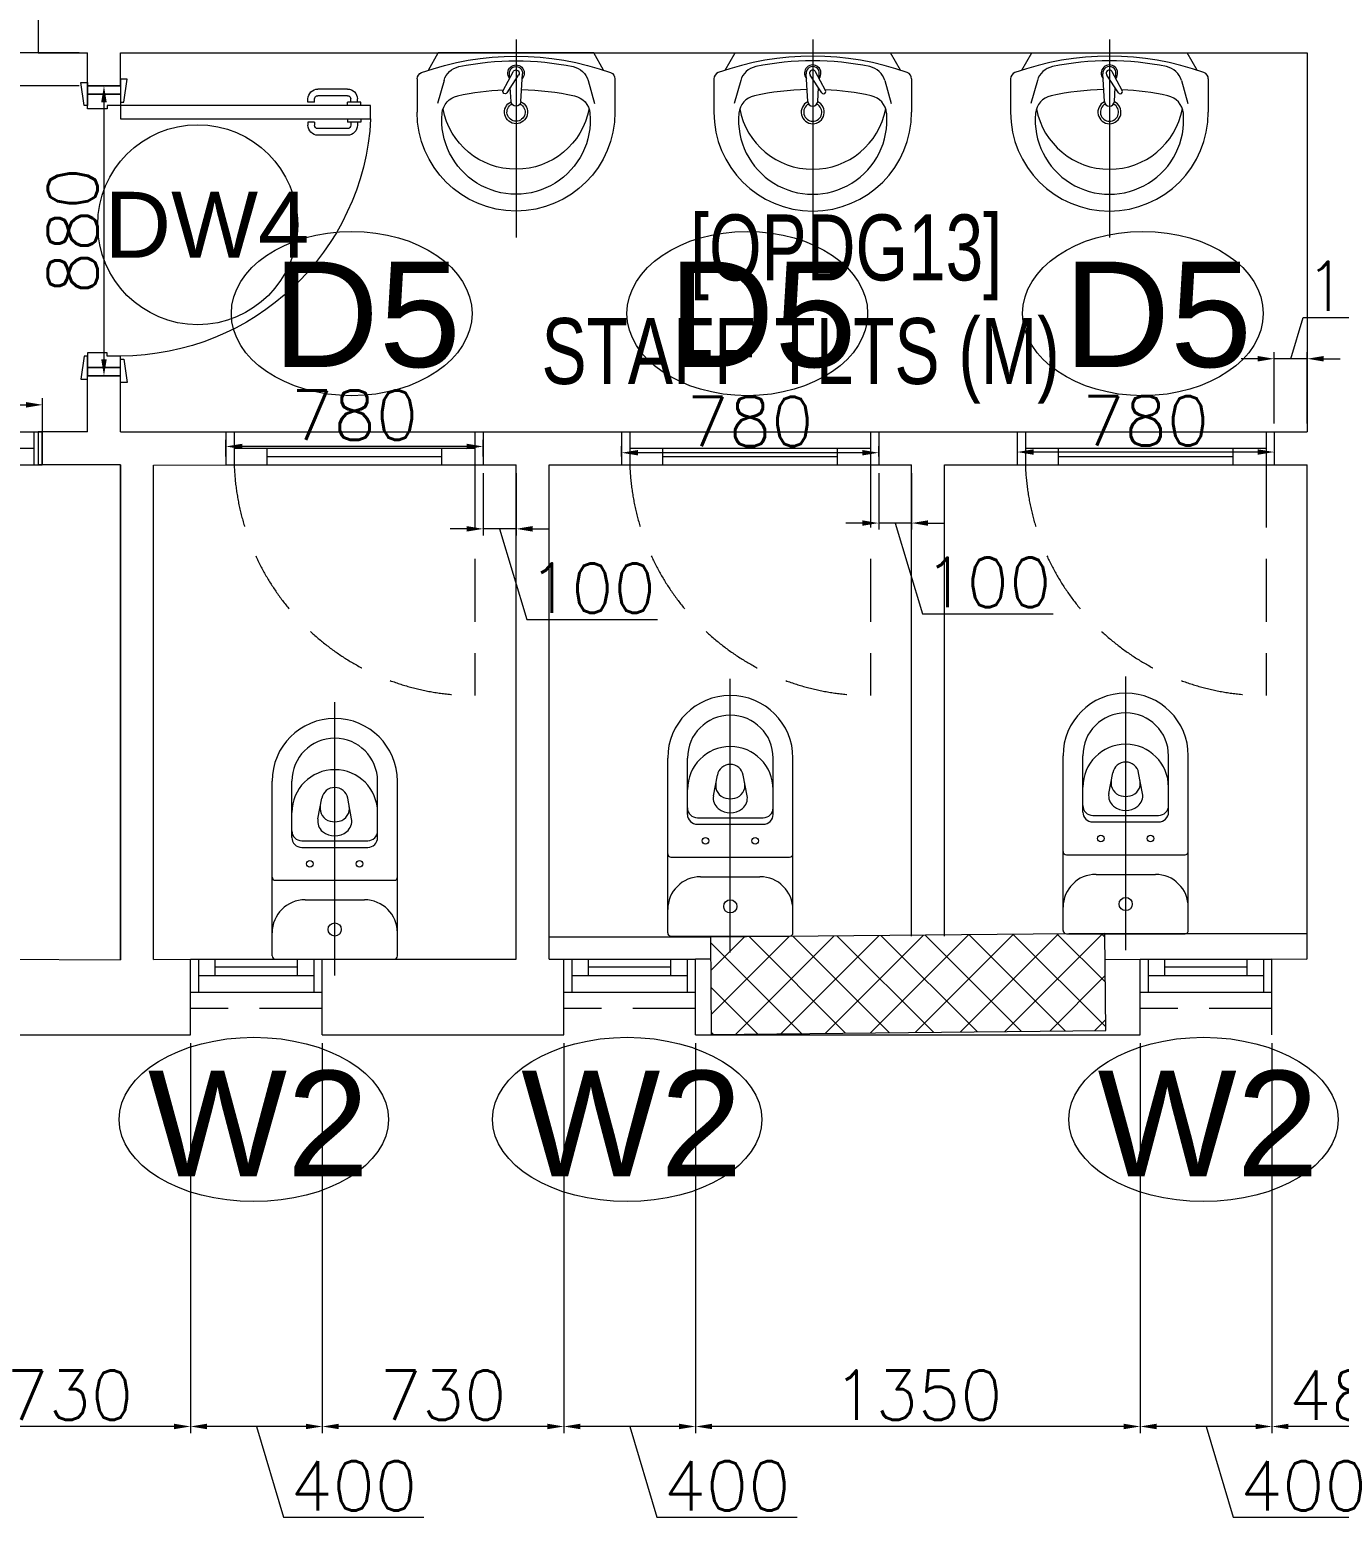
# Model space of a CAD drawing. Header units: millimetres. Extents: x -2143172 to 5255, y -610845 to 279739.
# Drawn here: x -1171539 to -1167567, y -596085 to -591568 of the extents above; entities that cross this region are included whole.
import ezdxf

# ---------------------------------------------------------------- set-up
doc = ezdxf.new("R2010")
doc.units = ezdxf.units.MM
doc.header["$LTSCALE"] = 30
doc.linetypes.add('HIDDEN', pattern=[9.525, 6.35, -3.175])
doc.linetypes.add('HIDDEN2', pattern=[0.1875, 0.125, -0.0625])
doc.layers.get('0').update_dxf_attribs({"lineweight": 5})
doc.layers.get('Defpoints').update_dxf_attribs({"lineweight": 5})
for name, color, linetype, lineweight in [('72_EGR_BASE_TEXT', 7, 'Continuous', 5), ('Al door tag', 4, 'Continuous', 5), ('Al Window tag', 5, 'Continuous', 5), ('Aluminum', 7, 'Continuous', 5), ('C-HYDR-CTCH', 6, 'Continuous', 5), ('dims.', 152, 'Continuous', 5), ('DTAG', 20, 'Continuous', 9), ('Hatch', 252, 'Continuous', 5), ('New Aluminium', 250, 'Continuous', 5), ('Proj', 7, 'HIDDEN2', 5), ('SANIT', 250, 'Continuous', 5), ('Structure', 20, 'Continuous', 5), ('Walls', 32, 'Continuous', 5)]:
    doc.layers.add(name, color=color, linetype=linetype, lineweight=lineweight)
doc.layers.add('Wooden Joinery', color=7, linetype='Continuous', lineweight=5, true_color=0x521300)
doc.styles.add('SIMPLEX', font='SIMPLEX.shx', dxfattribs={"height": 150})
doc.styles.add('TTLB-A0-JeddahDP$0$swis721', font='swiss.ttf')
doc.styles.add('X3G_ENTITY_258862', font='swisscl.ttf', dxfattribs={"height": 200})
doc.styles.add('X3G_ENTITY_25890A', font='swisscl.ttf', dxfattribs={"height": 200})
doc.dimstyles.new('Buk', dxfattribs={"dimtxt": 150, "dimasz": 50, "dimexe": 20, "dimexo": 25, "dimgap": 20, "dimtad": 1, "dimdec": 0, "dimrnd": 5, "dimdsep": 46, "dimtxsty": 'SIMPLEX', "dimcen": 0, "dimdle": 20, "dimclrd": 256, "dimclre": 256, "dimclrt": 256, "dimadec": 0, "dimazin": 0, "dimtfac": 0.0075, "dimtdec": 0, "dimtmove": 1, "dimatfit": 2, "dimldrblk": 'ARCHTICK', "dimfxl": 1, "dimtolj": 1, "dimtzin": 0, "dimlwd": -1, "dimlwe": -1, "dimarcsym": 0})

# ---------------------------------------------------------------- blocks, each defined once
blk = doc.blocks.new('WC manta')
at = {"layer": 'SANIT'}
for p, q in [((-0.12, 0.19), (0.41, 0.19)), ((-0.13, 0.18), (-0.13, -0.18)), ((0.109, 0.18), (0.109, -0.18)), ((0.209, 0.1), (0.209, -0.1)), ((0.229, 0.1), (0.229, -0.1)), ((0.239, 0.13), (0.41, 0.13)), ((0.05, 0.09), (0.05, -0.09)), ((0.2955, 0.051), (0.3581, 0.0393)), ((-0.18, 0), (0.65, 0)), ((0.2955, -0.051), (0.3581, -0.0393)), ((0.239, -0.13), (0.41, -0.13)), ((-0.12, -0.19), (0.41, -0.19))]:
    blk.add_line(p, q, dxfattribs=at)
for centre, radius in [((0.159, 0.0752), 0.01), ((-0.04, 0), 0.02), ((0.159, -0.0753), 0.01)]:
    blk.add_circle(centre, radius, dxfattribs=at)
for centre, radius, start, end in [((-0.12, 0.18), 0.01, 90, 180), ((-0.05, 0.09), 0.1, 0, 90), ((0.119, 0.18), 0.01, 90, 180), ((0.41, 0), 0.19, 270, 90), ((0.239, 0.1), 0.03, 90, 180), ((0.259, 0.1), 0.03, 90, 180), ((0.3147, 0), 0.13, 270, 90), ((0.41, 0), 0.13, 270, 90), ((0.2882, 0.0117), 0.04, 79.4289, 141.525), ((0.3029, 0), 0.0588, 141.525, 218.475), ((0.3454, 0), 0.0588, 166.4176, 193.5824), ((0.3271, 0.0044), 0.04, 79.4289, 166.4176), ((0.3507, 0), 0.04, 280.5711, 79.4289), ((0.2882, -0.0117), 0.04, 218.475, 280.5711), ((0.3271, -0.0044), 0.04, 193.5824, 280.5711), ((-0.05, -0.09), 0.1, 270, 0), ((0.239, -0.1), 0.03, 180, 270), ((0.259, -0.1), 0.03, 180, 270), ((-0.12, -0.18), 0.01, 180, 270), ((0.119, -0.18), 0.01, 180, 270)]:
    blk.add_arc(centre, radius, start, end, dxfattribs=at)
blk = doc.blocks.new('lav-manta 60')
at = {"layer": 'SANIT'}
for p, q in [((-0.2658, -0.0529), (-0.2358, 0)), ((-0.2358, 0), (0.2358, 0)), ((0, 0.04), (0, -0.56)), ((0.2658, -0.0529), (0.2358, 0)), ((-0.3, -0.0789), (-0.3, -0.18)), ((-0.2185, -0.0841), (-0.2383, -0.1537)), ((-0.015, -0.1473), (-0.0199, -0.064)), ((0.0274, -0.121), (-0.0078, -0.0673)), ((0.0389, -0.1142), (0.0087, -0.0575)), ((0.0191, -0.077), (0.0199, -0.064)), ((0.2185, -0.0841), (0.2383, -0.1537)), ((0.3, -0.0789), (0.3, -0.18)), ((0.015, -0.1473), (0.0174, -0.1057))]:
    blk.add_line(p, q, dxfattribs=at)
for centre, radius, start, end in [((0, -0.8557), 0.8457, 70.1771, 109.8229), ((-0.1608, -0.1006), 0.06, 101.8086, 164.0794), ((0, -0.8696), 0.8457, 78.1914, 101.8086), ((0, -0.0617), 0.025, 320.7474, 220.368), ((0, -0.0617), 0.02, 353.2671, 186.682), ((0.1608, -0.1006), 0.06, 15.9206, 78.1914), ((-0.28, -0.0789), 0.02, 109.8229, 180), ((0, -0.0617), 0.00966, 25.4127, 215.9577), ((0.28, -0.0789), 0.02, 0, 70.1771), ((-0.1645, -0.189), 0.06, 102.0883, 174.8142), ((0, -0.9572), 0.8457, 91.1572, 102.0883), ((0, -0.9572), 0.8457, 88.5486, 88.844), ((0.0332, -0.1176), 0.00666, 210.6852, 30.6852), ((0, -0.9572), 0.8457, 77.9117, 87.4274), ((0.1645, -0.189), 0.06, 5.1858, 77.9117), ((0, -0.18), 0.3, 180, 0), ((0, -0.1282), 0.2252, 190.6097, 349.3903), ((0, -0.18), 0.035, 115.3106, 64.6894), ((0, -0.18), 0.0275, 117.1496, 62.8504), ((0, -0.1473), 0.015, 180, 0), ((0, -0.2039), 0.2252, 174.8142, 5.1858)]:
    blk.add_arc(centre, radius, start, end, dxfattribs=at)
blk = doc.blocks.new('*D401')
at = {"layer": 'Defpoints', "color": 0, "transparency": 16777216}
for p in [(-1171364, -591638.1), (-1171612.9, -591738.1), (-1171364, -591738.1)]:
    blk.add_point(p, dxfattribs=at)
at = {"layer": 'dims.', "transparency": 16777216}
for p, q in [((-1171737.9, -591650.6), (-1171737.9, -591253.5)), ((-1171612.9, -591588.1), (-1171612.9, -591538.1)), ((-1171612.9, -591638.1), (-1171612.9, -591738.1)), ((-1171612.9, -591638.1), (-1171612.9, -591738.1)), ((-1171612.9, -591688.1), (-1171737.9, -591650.6)), ((-1171612.9, -591788.1), (-1171612.9, -591838.1))]:
    blk.add_line(p, q, dxfattribs=at)
at = {"layer": 'dims.', "linetype": 'Continuous', "transparency": 16777216}
for p, q in [((-1171389, -591638.1), (-1171632.9, -591638.1)), ((-1171389, -591738.1), (-1171632.9, -591738.1))]:
    blk.add_line(p, q, dxfattribs=at)
at = {"layer": 'dims.', "transparency": 16777216}
for points in [[(-1171621.2, -591588.1), (-1171604.6, -591588.1), (-1171612.9, -591638.1)], [(-1171621.2, -591788.1), (-1171604.6, -591788.1), (-1171612.9, -591738.1)]]:
    blk.add_solid(points, dxfattribs=at)
at = {"layer": 'dims.', "transparency": 16777216, "insert": (-1171832.9, -591452.1), "char_height": 150, "attachment_point": 5, "rotation": 90, "style": 'SIMPLEX'}
blk.add_mtext('\\A1;100', dxfattribs=at)
blk = doc.blocks.new('_ArchTick')
at = {"color": 0, "linetype": 'ByBlock', "const_width": 0.15}
blk.add_lwpolyline([(-0.5, -0.5), (0.5, 0.5)], dxfattribs=at)
blk = doc.blocks.new('*D402')
at = {"layer": 'Defpoints', "color": 0, "transparency": 16777216}
for p in [(-1171314, -591738.1), (-1171314, -592618.1), (-1171314, -592618.1)]:
    blk.add_point(p, dxfattribs=at)
at = {"layer": 'dims.', "linetype": 'Continuous', "transparency": 16777216}
for p, q in [((-1171339, -591738.1), (-1171334, -591738.1)), ((-1171339, -592618.1), (-1171334, -592618.1))]:
    blk.add_line(p, q, dxfattribs=at)
at = {"layer": 'dims.', "transparency": 16777216}
blk.add_line((-1171314, -591788.1), (-1171314, -592568.1), dxfattribs=at)
for points in [[(-1171322.4, -591788.1), (-1171305.7, -591788.1), (-1171314, -591738.1)], [(-1171322.4, -592568.1), (-1171305.7, -592568.1), (-1171314, -592618.1)]]:
    blk.add_solid(points, dxfattribs=at)
at = {"layer": 'dims.', "transparency": 16777216, "insert": (-1171409, -592178.1), "char_height": 150, "attachment_point": 5, "rotation": 90, "style": 'SIMPLEX'}
blk.add_mtext('\\A1;880', dxfattribs=at)
blk = doc.blocks.new('*D412')
at = {"layer": 'Defpoints', "color": 0, "transparency": 16777216}
for p in [(-1171500.1, -592706.2), (-1172480.1, -592838.1), (-1171500.1, -592838.1)]:
    blk.add_point(p, dxfattribs=at)
at = {"layer": 'dims.', "linetype": 'Continuous', "transparency": 16777216}
for p, q in [((-1172480.1, -592813.1), (-1172480.1, -592686.2)), ((-1171500.1, -592813.1), (-1171500.1, -592686.2))]:
    blk.add_line(p, q, dxfattribs=at)
at = {"layer": 'dims.', "transparency": 16777216}
blk.add_line((-1172430.1, -592706.2), (-1171550.1, -592706.2), dxfattribs=at)
for points in [[(-1172430.1, -592697.9), (-1172430.1, -592714.6), (-1172480.1, -592706.2)], [(-1171550.1, -592697.9), (-1171550.1, -592714.6), (-1171500.1, -592706.2)]]:
    blk.add_solid(points, dxfattribs=at)
at = {"layer": 'dims.', "transparency": 16777216, "insert": (-1171990.1, -592611.2), "char_height": 150, "attachment_point": 5, "style": 'SIMPLEX'}
blk.add_mtext('\\A1;980', dxfattribs=at)
blk = doc.blocks.new('*D415')
at = {"layer": 'Defpoints', "color": 0, "transparency": 16777216}
for p in [(-1167764, -592566.4), (-1167764, -592788.1), (-1167664, -592788.1)]:
    blk.add_point(p, dxfattribs=at)
at = {"layer": 'dims.', "transparency": 16777216}
for p, q in [((-1167714, -592566.4), (-1167676.5, -592441.4)), ((-1167676.5, -592441.4), (-1167279.4, -592441.4)), ((-1167814, -592566.4), (-1167864, -592566.4)), ((-1167664, -592566.4), (-1167764, -592566.4)), ((-1167664, -592566.4), (-1167764, -592566.4)), ((-1167614, -592566.4), (-1167564, -592566.4))]:
    blk.add_line(p, q, dxfattribs=at)
at = {"layer": 'dims.', "linetype": 'Continuous', "transparency": 16777216}
for p, q in [((-1167764, -592763.1), (-1167764, -592546.4)), ((-1167664, -592763.1), (-1167664, -592546.4))]:
    blk.add_line(p, q, dxfattribs=at)
at = {"layer": 'dims.', "transparency": 16777216}
for points in [[(-1167814, -592558.1), (-1167814, -592574.7), (-1167764, -592566.4)], [(-1167614, -592558.1), (-1167614, -592574.7), (-1167664, -592566.4)]]:
    blk.add_solid(points, dxfattribs=at)
at = {"layer": 'dims.', "transparency": 16777216, "insert": (-1167478, -592346.4), "char_height": 150, "attachment_point": 5, "style": 'SIMPLEX'}
blk.add_mtext('\\A1;100', dxfattribs=at)
blk = doc.blocks.new('*D416')
at = {"layer": 'Defpoints', "color": 0, "transparency": 16777216}
for p in [(-1168544, -592788.1), (-1167764, -592788.1), (-1168544, -592849.5)]:
    blk.add_point(p, dxfattribs=at)
at = {"layer": 'dims.', "linetype": 'Continuous', "transparency": 16777216}
for p, q in [((-1168544, -592813.1), (-1168544, -592869.5)), ((-1167764, -592813.1), (-1167764, -592869.5))]:
    blk.add_line(p, q, dxfattribs=at)
at = {"layer": 'dims.', "transparency": 16777216}
blk.add_line((-1167814, -592849.5), (-1168494, -592849.5), dxfattribs=at)
for points in [[(-1168494, -592841.1), (-1168494, -592857.8), (-1168544, -592849.5)], [(-1167814, -592841.1), (-1167814, -592857.8), (-1167764, -592849.5)]]:
    blk.add_solid(points, dxfattribs=at)
at = {"layer": 'dims.', "transparency": 16777216, "insert": (-1168154, -592754.5), "char_height": 150, "attachment_point": 5, "style": 'SIMPLEX'}
blk.add_mtext('\\A1;780', dxfattribs=at)
blk = doc.blocks.new('*D417')
at = {"layer": 'Defpoints', "color": 0, "transparency": 16777216}
for p in [(-1168964, -592888.1), (-1168864, -592888.1), (-1168964, -593065)]:
    blk.add_point(p, dxfattribs=at)
at = {"layer": 'dims.', "linetype": 'Continuous', "transparency": 16777216}
for p, q in [((-1168964, -592913.1), (-1168964, -593085)), ((-1168864, -592913.1), (-1168864, -593085))]:
    blk.add_line(p, q, dxfattribs=at)
at = {"layer": 'dims.', "transparency": 16777216}
for p, q in [((-1169014, -593065), (-1169064, -593065)), ((-1168864, -593065), (-1168964, -593065)), ((-1168864, -593065), (-1168964, -593065)), ((-1168914, -593065), (-1168831.5, -593340)), ((-1168814, -593065), (-1168764, -593065)), ((-1168831.5, -593340), (-1168434.4, -593340))]:
    blk.add_line(p, q, dxfattribs=at)
for points in [[(-1169014, -593056.6), (-1169014, -593073.3), (-1168964, -593065)], [(-1168814, -593056.6), (-1168814, -593073.3), (-1168864, -593065)]]:
    blk.add_solid(points, dxfattribs=at)
at = {"layer": 'dims.', "transparency": 16777216, "insert": (-1168633, -593245), "char_height": 150, "attachment_point": 5, "style": 'SIMPLEX'}
blk.add_mtext('\\A1;100', dxfattribs=at)
blk = doc.blocks.new('*D418')
at = {"layer": 'Defpoints', "color": 0, "transparency": 16777216}
for p in [(-1169744, -592851.6), (-1169744, -592888.1), (-1168964, -592888.1)]:
    blk.add_point(p, dxfattribs=at)
at = {"layer": 'dims.', "linetype": 'Continuous', "transparency": 16777216}
for p, q in [((-1169744, -592863.1), (-1169744, -592831.6)), ((-1168964, -592863.1), (-1168964, -592831.6))]:
    blk.add_line(p, q, dxfattribs=at)
at = {"layer": 'dims.', "transparency": 16777216}
blk.add_line((-1169014, -592851.6), (-1169694, -592851.6), dxfattribs=at)
for points in [[(-1169694, -592843.3), (-1169694, -592859.9), (-1169744, -592851.6)], [(-1169014, -592843.3), (-1169014, -592859.9), (-1168964, -592851.6)]]:
    blk.add_solid(points, dxfattribs=at)
at = {"layer": 'dims.', "transparency": 16777216, "insert": (-1169354, -592756.6), "char_height": 150, "attachment_point": 5, "style": 'SIMPLEX'}
blk.add_mtext('\\A1;780', dxfattribs=at)
blk = doc.blocks.new('*D419')
at = {"layer": 'Defpoints', "color": 0, "transparency": 16777216}
for p in [(-1170164, -592888.1), (-1170064, -592888.1), (-1170164, -593082.6)]:
    blk.add_point(p, dxfattribs=at)
at = {"layer": 'dims.', "linetype": 'Continuous', "transparency": 16777216}
for p, q in [((-1170164, -592913.1), (-1170164, -593102.6)), ((-1170064, -592913.1), (-1170064, -593102.6))]:
    blk.add_line(p, q, dxfattribs=at)
at = {"layer": 'dims.', "transparency": 16777216}
for p, q in [((-1170214, -593082.6), (-1170264, -593082.6)), ((-1170064, -593082.6), (-1170164, -593082.6)), ((-1170064, -593082.6), (-1170164, -593082.6)), ((-1170114, -593082.6), (-1170031.5, -593357.6)), ((-1170014, -593082.6), (-1169964, -593082.6)), ((-1170031.5, -593357.6), (-1169634.4, -593357.6))]:
    blk.add_line(p, q, dxfattribs=at)
for points in [[(-1170214, -593074.2), (-1170214, -593090.9), (-1170164, -593082.6)], [(-1170014, -593074.2), (-1170014, -593090.9), (-1170064, -593082.6)]]:
    blk.add_solid(points, dxfattribs=at)
at = {"layer": 'dims.', "transparency": 16777216, "insert": (-1169833, -593262.6), "char_height": 150, "attachment_point": 5, "style": 'SIMPLEX'}
blk.add_mtext('\\A1;100', dxfattribs=at)
blk = doc.blocks.new('*D420')
at = {"layer": 'Defpoints', "color": 0, "transparency": 16777216}
for p in [(-1170944, -592832.6), (-1170944, -592888.1), (-1170164, -592888.1)]:
    blk.add_point(p, dxfattribs=at)
at = {"layer": 'dims.', "linetype": 'Continuous', "transparency": 16777216}
for p, q in [((-1170944, -592863.1), (-1170944, -592812.6)), ((-1170164, -592863.1), (-1170164, -592812.6))]:
    blk.add_line(p, q, dxfattribs=at)
at = {"layer": 'dims.', "transparency": 16777216}
blk.add_line((-1170214, -592832.6), (-1170894, -592832.6), dxfattribs=at)
for points in [[(-1170894, -592824.3), (-1170894, -592840.9), (-1170944, -592832.6)], [(-1170214, -592824.3), (-1170214, -592840.9), (-1170164, -592832.6)]]:
    blk.add_solid(points, dxfattribs=at)
at = {"layer": 'dims.', "transparency": 16777216, "insert": (-1170554, -592737.6), "char_height": 150, "attachment_point": 5, "style": 'SIMPLEX'}
blk.add_mtext('\\A1;780', dxfattribs=at)
blk = doc.blocks.new('*D810')
at = {"layer": 'Defpoints', "color": 0, "transparency": 16777216}
for p in [(-1167770.9, -594618.1), (-1167284, -594618.1), (-1167770.9, -595806.4)]:
    blk.add_point(p, dxfattribs=at)
at = {"layer": 'dims.', "linetype": 'Continuous', "transparency": 16777216}
for p, q in [((-1167770.9, -594643.1), (-1167770.9, -595826.4)), ((-1167284, -594643.1), (-1167284, -595826.4))]:
    blk.add_line(p, q, dxfattribs=at)
at = {"layer": 'dims.', "transparency": 16777216}
blk.add_line((-1167334, -595806.4), (-1167720.9, -595806.4), dxfattribs=at)
for points in [[(-1167720.9, -595798.1), (-1167720.9, -595814.7), (-1167770.9, -595806.4)], [(-1167334, -595798.1), (-1167334, -595814.7), (-1167284, -595806.4)]]:
    blk.add_solid(points, dxfattribs=at)
at = {"layer": 'dims.', "transparency": 16777216, "insert": (-1167527.5, -595711.4), "char_height": 150, "attachment_point": 5, "style": 'SIMPLEX'}
blk.add_mtext('\\A1;485', dxfattribs=at)
blk = doc.blocks.new('*D811')
at = {"layer": 'Defpoints', "color": 0, "transparency": 16777216}
for p in [(-1168170.9, -594618.1), (-1167770.9, -594618.1), (-1168170.9, -595806.4)]:
    blk.add_point(p, dxfattribs=at)
at = {"layer": 'dims.', "linetype": 'Continuous', "transparency": 16777216}
for p, q in [((-1168170.9, -594643.1), (-1168170.9, -595826.4)), ((-1167770.9, -594643.1), (-1167770.9, -595826.4))]:
    blk.add_line(p, q, dxfattribs=at)
at = {"layer": 'dims.', "transparency": 16777216}
for p, q in [((-1167820.9, -595806.4), (-1168120.9, -595806.4)), ((-1167970.9, -595806.4), (-1167888.4, -596081.4)), ((-1167888.4, -596081.4), (-1167462.7, -596081.4))]:
    blk.add_line(p, q, dxfattribs=at)
for points in [[(-1168120.9, -595798.1), (-1168120.9, -595814.7), (-1168170.9, -595806.4)], [(-1167820.9, -595798.1), (-1167820.9, -595814.7), (-1167770.9, -595806.4)]]:
    blk.add_solid(points, dxfattribs=at)
at = {"layer": 'dims.', "transparency": 16777216, "insert": (-1167675.5, -595986.4), "char_height": 150, "attachment_point": 5, "style": 'SIMPLEX'}
blk.add_mtext('\\A1;400', dxfattribs=at)
blk = doc.blocks.new('*D812')
at = {"layer": 'Defpoints', "color": 0, "transparency": 16777216}
for p in [(-1169519.2, -594618.1), (-1168170.9, -594618.1), (-1169519.2, -595806.4)]:
    blk.add_point(p, dxfattribs=at)
at = {"layer": 'dims.', "linetype": 'Continuous', "transparency": 16777216}
for p, q in [((-1169519.2, -594643.1), (-1169519.2, -595826.4)), ((-1168170.9, -594643.1), (-1168170.9, -595826.4))]:
    blk.add_line(p, q, dxfattribs=at)
at = {"layer": 'dims.', "transparency": 16777216}
blk.add_line((-1168220.9, -595806.4), (-1169469.2, -595806.4), dxfattribs=at)
for points in [[(-1169469.2, -595798.1), (-1169469.2, -595814.7), (-1169519.2, -595806.4)], [(-1168220.9, -595798.1), (-1168220.9, -595814.7), (-1168170.9, -595806.4)]]:
    blk.add_solid(points, dxfattribs=at)
at = {"layer": 'dims.', "transparency": 16777216, "insert": (-1168845.1, -595711.4), "char_height": 150, "attachment_point": 5, "style": 'SIMPLEX'}
blk.add_mtext('\\A1;1350', dxfattribs=at)
blk = doc.blocks.new('*D813')
at = {"layer": 'Defpoints', "color": 0, "transparency": 16777216}
for p in [(-1169919.2, -594618.1), (-1169519.2, -594618.1), (-1169919.2, -595806.4)]:
    blk.add_point(p, dxfattribs=at)
at = {"layer": 'dims.', "linetype": 'Continuous', "transparency": 16777216}
for p, q in [((-1169919.2, -594643.1), (-1169919.2, -595826.4)), ((-1169519.2, -594643.1), (-1169519.2, -595826.4))]:
    blk.add_line(p, q, dxfattribs=at)
at = {"layer": 'dims.', "transparency": 16777216}
for p, q in [((-1169569.2, -595806.4), (-1169869.2, -595806.4)), ((-1169719.2, -595806.4), (-1169636.7, -596081.4)), ((-1169636.7, -596081.4), (-1169211, -596081.4))]:
    blk.add_line(p, q, dxfattribs=at)
for points in [[(-1169869.2, -595798.1), (-1169869.2, -595814.7), (-1169919.2, -595806.4)], [(-1169569.2, -595798.1), (-1169569.2, -595814.7), (-1169519.2, -595806.4)]]:
    blk.add_solid(points, dxfattribs=at)
at = {"layer": 'dims.', "transparency": 16777216, "insert": (-1169423.9, -595986.4), "char_height": 150, "attachment_point": 5, "style": 'SIMPLEX'}
blk.add_mtext('\\A1;400', dxfattribs=at)
blk = doc.blocks.new('*D814')
at = {"layer": 'Defpoints', "color": 0, "transparency": 16777216}
for p in [(-1170651.6, -594618.1), (-1169919.2, -594618.1), (-1170651.6, -595806.4)]:
    blk.add_point(p, dxfattribs=at)
at = {"layer": 'dims.', "linetype": 'Continuous', "transparency": 16777216}
for p, q in [((-1170651.6, -594643.1), (-1170651.6, -595826.4)), ((-1169919.2, -594643.1), (-1169919.2, -595826.4))]:
    blk.add_line(p, q, dxfattribs=at)
at = {"layer": 'dims.', "transparency": 16777216}
blk.add_line((-1169969.2, -595806.4), (-1170601.6, -595806.4), dxfattribs=at)
for points in [[(-1170601.6, -595798.1), (-1170601.6, -595814.7), (-1170651.6, -595806.4)], [(-1169969.2, -595798.1), (-1169969.2, -595814.7), (-1169919.2, -595806.4)]]:
    blk.add_solid(points, dxfattribs=at)
at = {"layer": 'dims.', "transparency": 16777216, "insert": (-1170285.4, -595711.4), "char_height": 150, "attachment_point": 5, "style": 'SIMPLEX'}
blk.add_mtext('\\A1;730', dxfattribs=at)
blk = doc.blocks.new('*D815')
at = {"layer": 'Defpoints', "color": 0, "transparency": 16777216}
for p in [(-1171051.6, -594618.1, 0), (-1170651.6, -594618.1), (-1171051.6, -595806.4)]:
    blk.add_point(p, dxfattribs=at)
at = {"layer": 'dims.', "linetype": 'Continuous', "transparency": 16777216}
for p, q in [((-1171051.6, -594643.1), (-1171051.6, -595826.4)), ((-1170651.6, -594643.1), (-1170651.6, -595826.4))]:
    blk.add_line(p, q, dxfattribs=at)
at = {"layer": 'dims.', "transparency": 16777216}
for p, q in [((-1170701.6, -595806.4), (-1171001.6, -595806.4)), ((-1170851.6, -595806.4), (-1170769.1, -596081.4)), ((-1170769.1, -596081.4), (-1170343.4, -596081.4))]:
    blk.add_line(p, q, dxfattribs=at)
for points in [[(-1171001.6, -595798.1), (-1171001.6, -595814.7), (-1171051.6, -595806.4)], [(-1170701.6, -595798.1), (-1170701.6, -595814.7), (-1170651.6, -595806.4)]]:
    blk.add_solid(points, dxfattribs=at)
at = {"layer": 'dims.', "transparency": 16777216, "insert": (-1170556.3, -595986.4), "char_height": 150, "attachment_point": 5, "style": 'SIMPLEX'}
blk.add_mtext('\\A1;400', dxfattribs=at)
blk = doc.blocks.new('*D816')
at = {"layer": 'Defpoints', "color": 0, "transparency": 16777216}
for p in [(-1171784, -594618.1), (-1171051.6, -594618.1, 0), (-1171784, -595806.4)]:
    blk.add_point(p, dxfattribs=at)
at = {"layer": 'dims.', "linetype": 'Continuous', "transparency": 16777216}
for p, q in [((-1171784, -594643.1), (-1171784, -595826.4)), ((-1171051.6, -594643.1), (-1171051.6, -595826.4))]:
    blk.add_line(p, q, dxfattribs=at)
at = {"layer": 'dims.', "transparency": 16777216}
blk.add_line((-1171101.6, -595806.4), (-1171734, -595806.4), dxfattribs=at)
for points in [[(-1171734, -595798.1), (-1171734, -595814.7), (-1171784, -595806.4)], [(-1171101.6, -595798.1), (-1171101.6, -595814.7), (-1171051.6, -595806.4)]]:
    blk.add_solid(points, dxfattribs=at)
at = {"layer": 'dims.', "transparency": 16777216, "insert": (-1171417.8, -595711.4), "char_height": 150, "attachment_point": 5, "style": 'SIMPLEX'}
blk.add_mtext('\\A1;730', dxfattribs=at)
blk = doc.blocks.new('A$C72370EFE')
at = {"layer": 'Wooden Joinery'}
for p, q in [((-0.01, -0.04), (-0.02, -0.04)), ((-0.01, -0.03), (-0.01, -0.07)), ((0, -0.03), (-0.01, -0.03)), ((0.04, -0.03), (0.05, -0.03)), ((0.05, -0.03), (0.05, -0.07)), ((0.05, -0.04), (0.06, -0.04)), ((-0.05, -0.07), (-0.05, -0.16)), ((-0.03, -0.07), (-0.03, -0.16)), ((-0.01, -0.06), (-0.02, -0.06)), ((0, -0.07), (-0.01, -0.07)), ((0.04, -0.07), (0.05, -0.07)), ((0.05, -0.06), (0.06, -0.06)), ((0.07, -0.07), (0.07, -0.16)), ((0.09, -0.07), (0.09, -0.16)), ((-0.01, -0.17), (-0.02, -0.17)), ((-0.01, -0.17), (-0.01, -0.19)), ((0.05, -0.17), (0.06, -0.17)), ((0.05, -0.17), (0.05, -0.19)), ((-0.01, -0.19), (-0.02, -0.19)), ((0.05, -0.19), (0.06, -0.19))]:
    blk.add_line(p, q, dxfattribs=at)
for centre, radius, start, end in [((-0.02, -0.07), 0.03, 90, 180), ((0.06, -0.07), 0.03, 0, 90), ((-0.02, -0.07), 0.01, 90, 180), ((0.06, -0.07), 0.01, 0, 90), ((-0.02, -0.16), 0.03, 180, 270), ((-0.02, -0.16), 0.01, 180, 270), ((0.06, -0.16), 0.01, 270, 0), ((0.06, -0.16), 0.03, 270, 0)]:
    blk.add_arc(centre, radius, start, end, dxfattribs=at)
blk = doc.blocks.new('A$C5FCA3E6B')
at = {"layer": 'Wooden Joinery'}
for points in [[(80, 858.9), (80, 868.9), (10, 878.9), (10, 858.9)], [(840, 858.9), (840, 868.9), (910, 878.9), (910, 858.9)], [(70, 758.9), (70, 748.9), (0, 738.9), (0, 758.9)], [(120, 758.9), (120, 0), (80, 0), (80, 758.9)], [(850, 758.9), (850, 748.9), (920, 738.9), (920, 758.9)]]:
    blk.add_lwpolyline(points, close=True, dxfattribs=at)
for points in [[(45, 758.9), (45, 858.9), (20, 858.9), (20, 758.9), (45, 758.9)], [(45, 758.9), (80, 758.9), (80, 798.9), (90, 798.9), (90, 858.9), (45, 858.9), (45, 758.9)], [(875, 758.9), (840, 758.9), (840, 798.9), (830, 798.9), (830, 858.9), (875, 858.9), (875, 758.9)], [(875, 758.9), (875, 858.9), (900, 858.9), (900, 758.9), (875, 758.9)]]:
    blk.add_lwpolyline(points, dxfattribs=at)
blk.add_arc((80, 758.9), 760, 273.0171, 0, dxfattribs=at)
at = {"layer": 'Wooden Joinery', "xscale": 999.9999999998854, "yscale": 999.9999999998854, "zscale": 999.9999999998854, "rotation": 180}
blk.add_blockref('A$C72370EFE', (120, 0), dxfattribs=at)
blk = doc.blocks.new('A$C47696aed')
at = {"layer": 'Hatch'}
h = blk.add_hatch(dxfattribs=at)
h.set_pattern_fill('ANSI37', color=256, scale=30)
h.paths.add_polyline_path([(50952.7, 21917.9), (50348.7, 21909.7), (50352.6, 21621.3), (50956.6, 21629.5)])
h.paths.add_polyline_path([(43791.9, 21910.1), (43208.4, 21904.7), (43188.5, 21613.3), (43772, 21618.7)])
h.paths.add_polyline_path([(29414.9, 21902.8), (28815.8, 21898.7), (28810.1, 21605.6), (29409.2, 21609.7)])
h.paths.add_polyline_path([(36600.2, 21904.9), (35999, 21897.4), (35990.7, 21611.8), (36591.9, 21619.3)])
h.paths.add_polyline_path([(22195.7, 21912), (21589.3, 21890.2), (21603.8, 21597.6), (22210.2, 21619.5)])
h.paths.add_polyline_path([(15459.1, 21901.7), (14237.2, 21925.6), (14230.7, 21629.5), (15452.7, 21605.5)])
h.paths.add_polyline_path([(15473.2, 14701.6), (14258.2, 14685.8), (14244.7, 14393.4), (15459.7, 14409.1)])
h.paths.add_polyline_path([(15447.1, 7508.4), (14244, 7492.4), (14238.3, 7199.4), (15441.4, 7215.3)])
h.paths.add_polyline_path([(15465.6, 309.7), (14269, 298.3), (14271.8, 3.8), (15468.5, 15.2)])
h.paths.add_polyline_path([(7830.6, 311.8), (7227.1, 308.1), (7237.7, 22.6), (7841.3, 26.3)])
h.paths.add_polyline_path([(7815.2, 7509.8), (7218.4, 7511.4), (7218.2, 7210.2), (7815.1, 7208.6)])
h.paths.add_polyline_path([(7825.1, 14699.4), (7205.8, 14700.6), (7195.2, 14397.6), (7814.5, 14396.4)])
h.paths.add_polyline_path([(7801.7, 21878.7), (7201.1, 21893.2), (7197.5, 21603.6), (7798.1, 21589.1)])
h.paths.add_polyline_path([(602.6, 21876.9), (0, 21899.6), (1.9, 21611.2), (604.5, 21588.5)])
h.paths.add_polyline_path([(610.4, 7498.6), (8.3, 7491.6), (11.7, 7200), (613.7, 7206.9)])
h.paths.add_polyline_path([(627.9, 303.9), (29.5, 302.9), (34.3, 2.3), (632.7, 3.3)])
h.paths.add_polyline_path([(22214.6, 317.2), (21608.9, 304.3), (21614.6, 3.1), (22220.3, 16)])
h.paths.add_polyline_path([(22208.1, 7509.7), (21613.7, 7492.1), (21615.8, 7195.5), (22210.2, 7213.1)])
h.paths.add_polyline_path([(22199.3, 14717.7), (21600.4, 14710), (21604.4, 14409.9), (22203.4, 14417.6)])
h.paths.add_polyline_path([(29399.7, 14702.4), (28797.7, 14707.1), (28802, 14415), (29403.9, 14410.3)])
h.paths.add_polyline_path([(29403.4, 7519.8), (28799.6, 7502.2), (28813, 7202.1), (29413.1, 7223.2)])
h.paths.add_polyline_path([(29419.5, 303.8), (28815.7, 310.4), (28813.3, 24.7), (29417.2, 18.1)])
h.paths.add_polyline_path([(36618, 314.2), (36020.7, 299.7), (36029.7, 0), (36627, 14.6)])
h.paths.add_polyline_path([(36610.7, 7502.6), (36009.5, 7504.5), (36010.6, 7207.3), (36611.9, 7205.4)])
h.paths.add_polyline_path([(36574.3, 14706.4), (35993.4, 14711.1), (36013.1, 14421.3), (36594, 14416.6)])
h.paths.add_polyline_path([(43777.6, 14705.7), (43180, 14719.4), (43182, 14427.5), (43779.6, 14413.8)])
h.paths.add_polyline_path([(43778.6, 7507.1), (43210.2, 7499.5), (43212, 7205.4), (43780.5, 7213)])
h.paths.add_polyline_path([(43815.7, 310), (43210.4, 307.3), (43211.8, 2.8), (43817, 5.4)])
h.paths.add_polyline_path([(50989.9, 309.5), (50401.9, 325.5), (50388.7, 18.3), (50976.7, 2.3)])
h.paths.add_polyline_path([(50974.1, 7508.9), (50370.9, 7510), (50368.9, 7213.4), (50972.2, 7212.3)])
at = {"layer": 'C-HYDR-CTCH', "color": 4, "flags": 128}
blk.add_lwpolyline([(14271.8, 3.8), (15468.5, 15.2), (15465.6, 309.7), (14269, 298.3), (14271.8, 3.8)], dxfattribs=at)
blk = doc.blocks.new('A$C269B7191')
at = {"layer": 'Al Window tag'}
blk.add_ellipse((0, 0), major_axis=(408.6, 0), ratio=0.610025, dxfattribs=at)
at = {"layer": 'Al Window tag', "insert": (-321.4, 147.9), "char_height": 320, "attachment_point": 1, "style": 'TTLB-A0-JeddahDP$0$swis721'}
blk.add_mtext_dynamic_manual_height_columns('W2', width=1569.457, gutter_width=9406.5, heights=[480.3], dxfattribs=at)
blk = doc.blocks.new('A$C76968c6f')
at = {"layer": 'Aluminum', "color": 5}
for p, q in [((980, 100, 0.1), (0, 100, 0.1)), ((25, 0, 0.1), (25, 100, 0.1)), ((75, 50, 0.1), (75, 100, 0.1)), ((905, 50, 0.1), (905, 100, 0.1)), ((955, 0, 0.1), (955, 100, 0.1)), ((955, 50, 0.1), (25, 50, 0.1)), ((75, 75, 0.1), (905, 75, 0.1)), ((980, 0, 0.1), (0, 0, 0.1))]:
    blk.add_line(p, q, dxfattribs=at)
at = {"layer": 'Walls'}
for p, q in [((0, 100, 0.1), (0, 0, 0.1)), ((0, 0, 0.1), (0, 100, 0.1)), ((980, 100, 0.1), (980, 0, 0.1)), ((980, 0, 0.1), (980, 100, 0.1))]:
    blk.add_line(p, q, dxfattribs=at)
blk = doc.blocks.new('A$C76ae8329')
at = {"layer": 'Walls'}
for p, q in [((202.1, 304.6), (202.1, 404.6)), ((1182.1, 304.6), (1182.1, 404.6))]:
    blk.add_line(p, q, dxfattribs=at)
at = {"layer": 'dims.', "rotation": 180}
blk.add_blockref('A$C76968c6f', (1182.1, 404.6, -0.1), dxfattribs=at)
blk = doc.blocks.new('A$C39C6726A')
at = {"layer": 'New Aluminium', "linetype": 'HIDDEN'}
blk.add_line((25, 100), (25, 800), dxfattribs=at)
at = {"layer": 'New Aluminium'}
for p, q in [((780, 100), (0, 100)), ((25, 0), (25, 100)), ((125, 100), (125, 50)), ((655, 100), (655, 50)), ((755, 0), (755, 100)), ((755, 50), (25, 50)), ((655, 75), (125, 75)), ((780, 0), (0, 0))]:
    blk.add_line(p, q, dxfattribs=at)
at = {"layer": 'New Aluminium', "linetype": 'HIDDEN'}
blk.add_arc((29.3, 73.9), 726.2, 2.0631, 90.3405, dxfattribs=at)
blk = doc.blocks.new('A$C23F03E74')
at = {"layer": 'Al door tag'}
blk.add_ellipse((-365, 0), major_axis=(365, 0), ratio=0.682917, dxfattribs=at)
at = {"layer": 'Al door tag', "insert": (-605.2, 157.7), "char_height": 320, "attachment_point": 1, "style": 'TTLB-A0-JeddahDP$0$swis721'}
blk.add_mtext_dynamic_manual_height_columns('D5', width=1569.457, gutter_width=9406.5, heights=[480.3], dxfattribs=at)
blk = doc.blocks.new('A$C43641BA2')
at = {"layer": 'DTAG'}
blk.add_circle((0, 0), 303.3, dxfattribs=at)
at = {"layer": 'DTAG', "insert": (-282.4, 100), "char_height": 200, "width": 6547.939, "attachment_point": 1, "style": 'TTLB-A0-JeddahDP$0$swis721'}
blk.add_mtext('DW4', dxfattribs=at)

msp = doc.modelspace()

# ---------------------------------------------------------------- linework, layer by layer
at = {"layer": 'Aluminum'}
for p, q in [((-1171051.6, -594388.1, 0.1), (-1170651.6, -594388.1, 0.1)), ((-1171026.6, -594488.1, 0.1), (-1171026.6, -594388.1, 0.1)), ((-1170976.6, -594438.1, 0.1), (-1170976.6, -594388.1, 0.1)), ((-1170726.6, -594438.1, 0.1), (-1170726.6, -594388.1, 0.1)), ((-1170676.6, -594488.1, 0.1), (-1170676.6, -594388.1, 0.1)), ((-1169919.2, -594388.1, 0.1), (-1169519.2, -594388.1, 0.1)), ((-1169894.2, -594488.1, 0.1), (-1169894.2, -594388.1, 0.1)), ((-1169844.2, -594438.1, 0.1), (-1169844.2, -594388.1, 0.1)), ((-1169594.2, -594438.1, 0.1), (-1169594.2, -594388.1, 0.1)), ((-1169544.2, -594488.1, 0.1), (-1169544.2, -594388.1, 0.1)), ((-1168170.9, -594388.1, 0.1), (-1167770.9, -594388.1, 0.1)), ((-1168145.9, -594488.1, 0.1), (-1168145.9, -594388.1, 0.1)), ((-1168095.9, -594438.1, 0.1), (-1168095.9, -594388.1, 0.1)), ((-1167845.9, -594438.1, 0.1), (-1167845.9, -594388.1, 0.1)), ((-1167795.9, -594488.1, 0.1), (-1167795.9, -594388.1, 0.1)), ((-1171026.6, -594438.1, 0.1), (-1170676.6, -594438.1, 0.1)), ((-1170726.6, -594413.1, 0.1), (-1170976.6, -594413.1, 0.1)), ((-1169894.2, -594438.1, 0.1), (-1169544.2, -594438.1, 0.1)), ((-1169594.2, -594413.1, 0.1), (-1169844.2, -594413.1, 0.1)), ((-1168145.9, -594438.1, 0.1), (-1167795.9, -594438.1, 0.1)), ((-1167845.9, -594413.1, 0.1), (-1168095.9, -594413.1, 0.1)), ((-1171051.6, -594488.1, 0.1), (-1170651.6, -594488.1, 0.1)), ((-1169919.2, -594488.1, 0.1), (-1169519.2, -594488.1, 0.1)), ((-1168170.9, -594488.1, 0.1), (-1167770.9, -594488.1, 0.1))]:
    msp.add_line(p, q, dxfattribs=at)
at = {"layer": 'Proj', "linetype": 'HIDDEN'}
for p, q in [((-1170651.6, -594538.1, 0.1), (-1171051.6, -594538.1, 0.1)), ((-1169519.2, -594538.1, 0.1), (-1169919.2, -594538.1, 0.1)), ((-1167770.9, -594538.1, 0.1), (-1168170.9, -594538.1, 0.1))]:
    msp.add_line(p, q, dxfattribs=at)
at = {"layer": 'Walls'}
for p, q in [((-1171514, -591538.1, 0.1), (-1171514, -591638.1, 0.1)), ((-1171514, -591638.1, 0.1), (-1171364, -591638.1, 0.1)), ((-1171364, -591738.1, 0.1), (-1171364, -591638.1, 0.1)), ((-1171264, -591638.1, 0.1), (-1167664, -591638.1, 0.1)), ((-1171264, -591738.1, 0.1), (-1171264, -591638.1, 0.1)), ((-1167664, -591638.1, 0.1), (-1167664, -592788.1, 0.1)), ((-1171264, -591738.1, 0.1), (-1171364, -591738.1, 0.1)), ((-1171264, -592618.1, 0.1), (-1171364, -592618.1, 0.1)), ((-1171364, -592788.1, 0.1), (-1171364, -592618.1, 0.1)), ((-1171264, -592788.1, 0.1), (-1171264, -592618.1, 0.1)), ((-1171364, -592788.1, 0.1), (-1171514, -592788.1, 0.1)), ((-1171514, -592788.1, 0.1), (-1171514, -592888.1, 0.1)), ((-1171264, -592788.1, 0.1), (-1170944, -592788.1, 0.1)), ((-1170944, -592788.1, 0.1), (-1170944, -592888.1, 0.1)), ((-1170164, -592788.1, 0.1), (-1170164, -592888.1, 0.1)), ((-1170164, -592788.1, 0.1), (-1169744, -592788.1, 0.1)), ((-1169744, -592788.1, 0.1), (-1169744, -592888.1, 0.1)), ((-1168964, -592788.1, 0.1), (-1168544, -592788.1, 0.1)), ((-1168964, -592788.1, 0.1), (-1168964, -592888.1, 0.1)), ((-1168544, -592788.1, 0.1), (-1168544, -592888.1, 0.1)), ((-1167764, -592788.1, 0.1), (-1167664, -592788.1, 0.1)), ((-1167764, -592788.1, 0.1), (-1167764, -592888.1, 0.1)), ((-1171264, -592888.1, 0.1), (-1171514, -592888.1, 0.1)), ((-1171264, -594388.1, 0.1), (-1171264, -592888.1, 0.1)), ((-1171264, -592888.1, 0.1), (-1171264, -594390.1, 0.1)), ((-1171164, -592889.1, 0.1), (-1170944, -592888.1, 0.1)), ((-1171164, -594388.9, 0.1), (-1171164, -592889.1, 0.1)), ((-1170164, -592888.1, 0.1), (-1170064, -592888.1, 0.1)), ((-1170064, -594388.1, 0.1), (-1170064, -592888.1, 0.1)), ((-1169964, -594388.1, 0.1), (-1169964, -592888.1, 0.1)), ((-1169964, -592888.1, 0.1), (-1169744, -592888.1, 0.1)), ((-1168964, -592888.1, 0.1), (-1168864, -592888.1, 0.1)), ((-1168864, -594318.1, 0.1), (-1168864, -592888.1, 0.1)), ((-1168764, -594318.1, 0.1), (-1168764, -592888.1, 0.1)), ((-1168764, -592888.1, 0.1), (-1168544, -592888.1, 0.1)), ((-1167764, -592888.1, 0.1), (-1167664, -592888.1, 0.1)), ((-1167664, -594388.1, 0.1), (-1167664, -592888.1, 0.1)), ((-1169474.4, -594322.1, 0.1), (-1169964, -594322.1, 0.1)), ((-1168277.7, -594310.7, 0.1), (-1167664, -594310.7, 0.1)), ((-1171784, -594387.1, 0.1), (-1171264, -594390.1, 0.1)), ((-1171164, -594388.9, 0.1), (-1171051.6, -594388.1, 0.1)), ((-1171051.6, -594618.1, 0.1), (-1171051.6, -594388.1, 0.1)), ((-1170651.6, -594388.1, 0.1), (-1170064, -594388.1, 0.1)), ((-1170651.6, -594618.1, 0.1), (-1170651.6, -594388.1, 0.1)), ((-1169964, -594388.1, 0.1), (-1169919.2, -594388.1, 0.1)), ((-1169919.2, -594618.1, 0.1), (-1169919.2, -594388.1, 0.1)), ((-1169519.2, -594618.1, 0.1), (-1169519.2, -594388.1, 0.1)), ((-1169473.8, -594388.1, 0.1), (-1169519.2, -594388.1, 0.1)), ((-1168277, -594389.1, 0.1), (-1168170.9, -594388.1, 0.1)), ((-1168170.9, -594618.1, 0.1), (-1168170.9, -594388.1, 0.1)), ((-1167770.9, -594618.1, 0.1), (-1167770.9, -594388.1, 0.1)), ((-1167664.8, -594389.1, 0.1), (-1167770.9, -594388.1, 0.1)), ((-1171784, -594618.1, 0.1), (-1171051.6, -594618.1, 0.1)), ((-1170651.6, -594618.1, 0.1), (-1169919.2, -594618.1, 0.1)), ((-1169519.2, -594618.1, 0.1), (-1168170.9, -594618.1, 0.1))]:
    msp.add_line(p, q, dxfattribs=at)
at = {"layer": 'Walls', "color": 1, "elevation": 0.1}
msp.add_lwpolyline([(-1169471.6, -594616.6), (-1168274.9, -594605.1), (-1168277.7, -594310.7), (-1169474.4, -594322.1)], close=True, dxfattribs=at)
at = {"layer": 'Walls', "const_width": 0.1, "elevation": 0.1}
msp.add_lwpolyline([(-1167770.9, -594618.1), (-1167284, -594618.1)], dxfattribs=at)

# ---------------------------------------------------------------- block references
msp.add_blockref('A$C76ae8329', (-1172684, -593192.7, 0.1))
at = {"layer": 'Al door tag'}
for p in [(-1170197.5, -592429.2, 0.1), (-1168997.5, -592429.2, 0.1), (-1167797.5, -592429.2, 0.1)]:
    msp.add_blockref('A$C23F03E74', p, dxfattribs=at)
at = {"layer": 'Al Window tag'}
for p in [(-1170859.3, -594874.8, 0.4), (-1169726.9, -594874.8, 0.4), (-1167978.5, -594874.8, 0.4)]:
    msp.add_blockref('A$C269B7191', p, dxfattribs=at)
at = {"layer": 'DTAG'}
msp.add_blockref('A$C43641BA2', (-1171029.7, -592159.8), dxfattribs=at)
at = {"layer": 'New Aluminium', "linetype": 'HIDDEN', "rotation": 180.0037762770485}
for p in [(-1170164, -592788.1, 0.1), (-1168964, -592788.1, 0.1), (-1167764, -592788.1, 0.1)]:
    msp.add_blockref('A$C39C6726A', p, dxfattribs=at)
at = {"layer": 'SANIT', "yscale": 1000.000000000223, "zscale": 1000.000000000223}
for p, xscale in [((-1170064, -591638.1, 0.1), -1000.000000000223), ((-1169164, -591638.1, 0.1), 1000.000000000223), ((-1168264, -591638.1, 0.1), 1000.000000000223)]:
    msp.add_blockref('lav-manta 60', p, dxfattribs=dict(at, xscale=xscale))
at = {"layer": 'SANIT', "xscale": 999.9999999999995, "yscale": 999.9999999999995, "zscale": 999.9999999999995, "rotation": 90.00000000000001}
for p in [(-1169414, -594188.1, 0.1), (-1168214.7, -594181, 0.1), (-1170614, -594258.1, 0.1)]:
    msp.add_blockref('WC manta', p, dxfattribs=at)
at = {"layer": 'Structure', "color": 3}
msp.add_blockref('A$C47696aed', (-1183743.4, -594620.4, 0.1), dxfattribs=at)
at = {"layer": 'Wooden Joinery', "xscale": -1, "rotation": 90}
msp.add_blockref('A$C5FCA3E6B', (-1170505.1, -591718.1, 0.1), dxfattribs=at)

# ---------------------------------------------------------------- texts
at = {"layer": '72_EGR_BASE_TEXT', "char_height": 200, "attachment_point": 2}
for s, insert, style in [('[OPDG13]', (-1169062.8, -592128.6, 0.1), 'X3G_ENTITY_25890A'), ('STAFF TLTS (M)', (-1169200.8, -592443, 0.1), 'X3G_ENTITY_258862')]:
    msp.add_mtext(s, dxfattribs=dict(at, insert=insert, style=style))

# ---------------------------------------------------------------- dimensions: what is measured, and where the dimension line sits
at = {"layer": 'dims.'}
for base, p1, p2, picture, middle in [((-1171612.9, -591738.1, 0.1), (-1171364, -591638.1, 0.1), (-1171364, -591738.1, 0.1), '*D401', (-1171832.9, -591630.6, 0.1)), ((-1171314, -592618.1, 0.1), (-1171314, -591738.1, 0.1), (-1171314, -592618.1, 0.1), '*D402', (-1171409, -592178.1, 0.1))]:
    dim = msp.add_linear_dim(base=base, p1=p1, p2=p2, angle=90, dimstyle='Buk', dxfattribs=at)
    dim.commit()
    dim.dimension.update_dxf_attribs({"geometry": picture, "text_midpoint": middle})
for base, p1, p2, picture, middle in [((-1167764, -592566.4, 0.1), (-1167664, -592788.1, 0.1), (-1167764, -592788.1, 0.1), '*D415', (-1167656.5, -592346.4, 0.1)), ((-1171500.1, -592706.2, 0.1), (-1172480.1, -592838.1, 0.1), (-1171500.1, -592838.1, 0.1), '*D412', (-1171990.1, -592611.2, 0.1)), ((-1170944, -592832.6, 0.1), (-1170164, -592888.1, 0.1), (-1170944, -592888.1, 0.1), '*D420', (-1170554, -592737.6, 0.1)), ((-1169744, -592851.6, 0.1), (-1168964, -592888.1, 0.1), (-1169744, -592888.1, 0.1), '*D418', (-1169354, -592756.6, 0.1)), ((-1168544, -592849.5, 0.1), (-1167764, -592788.1, 0.1), (-1168544, -592788.1, 0.1), '*D416', (-1168154, -592754.5, 0.1)), ((-1170164, -593082.6, 0.1), (-1170064, -592888.1, 0.1), (-1170164, -592888.1, 0.1), '*D419', (-1170011.5, -593262.6, 0.1)), ((-1168964, -593065, 0.1), (-1168864, -592888.1, 0.1), (-1168964, -592888.1, 0.1), '*D417', (-1168811.5, -593245, 0.1)), ((-1171784, -595806.4, 0.1), (-1171051.6, -594618.1, 0.1), (-1171784, -594618.1, 0.1), '*D816', (-1171417.8, -595711.4, 0.1)), ((-1171051.6, -595806.4, 0.1), (-1170651.6, -594618.1, 0.1), (-1171051.6, -594618.1, 0.1), '*D815', (-1170749.1, -595986.4, 0.1)), ((-1170651.6, -595806.4, 0.1), (-1169919.2, -594618.1, 0.1), (-1170651.6, -594618.1, 0.1), '*D814', (-1170285.4, -595711.4, 0.1)), ((-1169919.2, -595806.4, 0.1), (-1169519.2, -594618.1, 0.1), (-1169919.2, -594618.1, 0.1), '*D813', (-1169616.7, -595986.4, 0.1)), ((-1169519.2, -595806.4, 0.1), (-1168170.9, -594618.1, 0.1), (-1169519.2, -594618.1, 0.1), '*D812', (-1168845.1, -595711.4, 0.1)), ((-1168170.9, -595806.4, 0.1), (-1167770.9, -594618.1, 0.1), (-1168170.9, -594618.1, 0.1), '*D811', (-1167868.4, -595986.4, 0.1)), ((-1167770.9, -595806.4, 0.1), (-1167284, -594618.1, 0.1), (-1167770.9, -594618.1, 0.1), '*D810', (-1167527.5, -595711.4, 0.1))]:
    dim = msp.add_linear_dim(base=base, p1=p1, p2=p2, dimstyle='Buk', dxfattribs=at)
    dim.commit()
    dim.dimension.update_dxf_attribs({"geometry": picture, "text_midpoint": middle})

doc.saveas('drawing.dxf')
